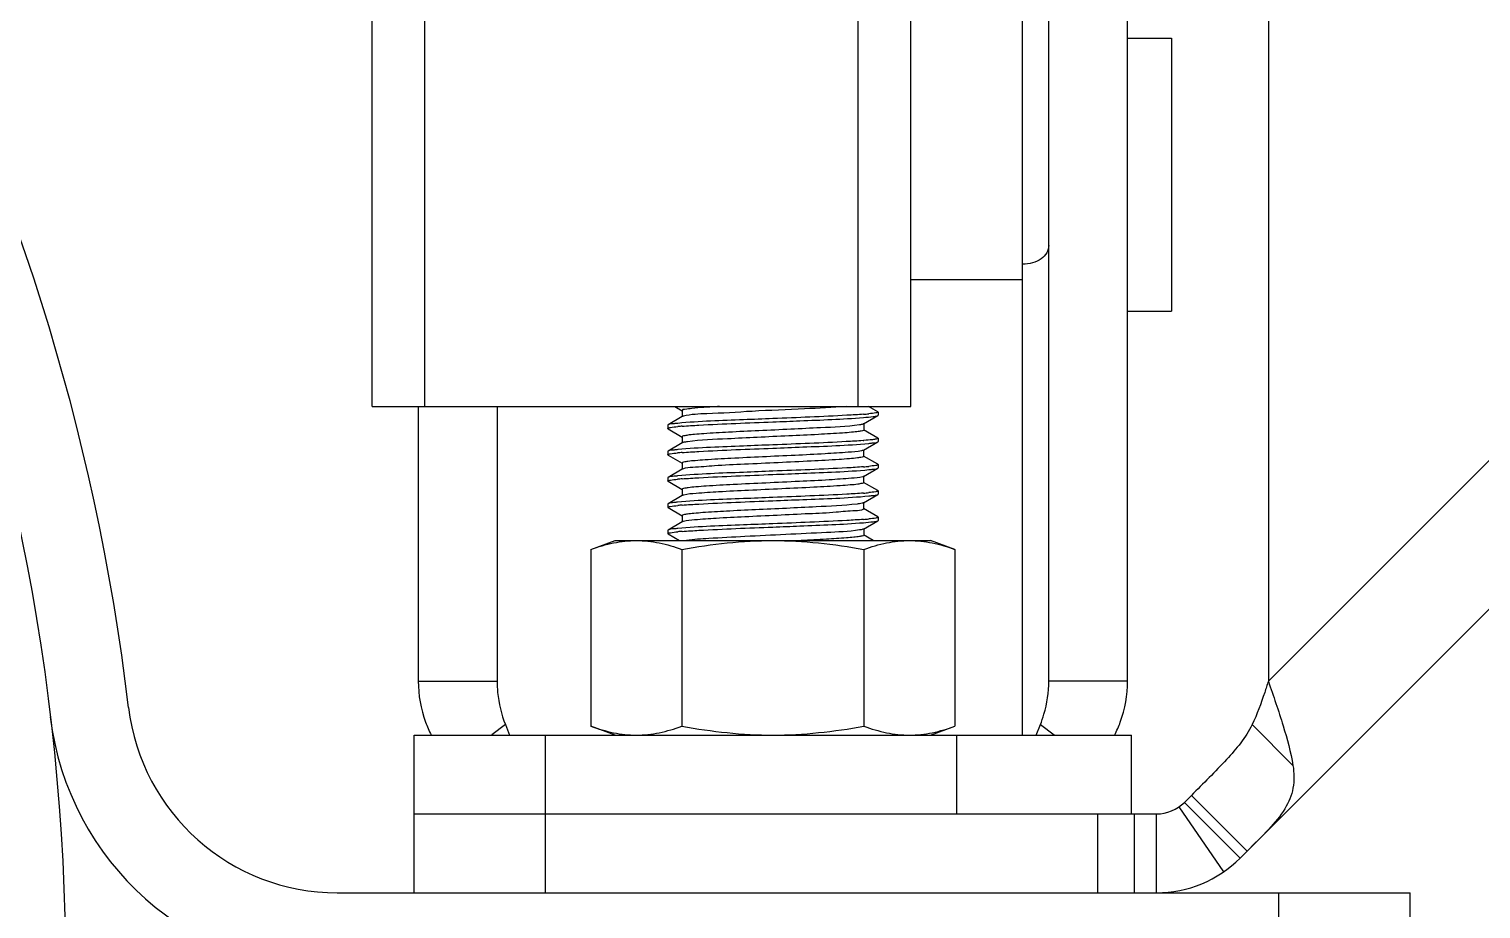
# Model space of a CAD drawing. Extents: x 27938 to 1507990, y 110129 to 923079.
# Drawn here: x 457984 to 458968, y 365399 to 365994 of the extents above; entities that cross this region are included whole.
import ezdxf

# ---------------------------------------------------------------- set-up
doc = ezdxf.new("R2010")
doc.units = 0
doc.header["$LTSCALE"] = 1000
doc.header["$MEASUREMENT"] = 0

msp = doc.modelspace()

# ---------------------------------------------------------------- linework, layer by layer
at = {"linetype": 'Continuous'}
for p, q in [((458216.85, 365738.85), (458216.85, 368698.45)), ((458252.44, 365738.85), (458252.44, 368698.45)), ((458546.06, 365738.85), (458546.06, 368698.45)), ((458581.65, 365738.85), (458581.65, 368698.45)), ((458657.28, 365516.41), (458657.28, 366536.96)), ((458675.07, 365552.93), (458675.07, 366087.21)), ((458728.46, 365552.93), (458728.46, 366087.21)), ((458823.77, 366087.21), (458823.77, 365552.88)), ((458728.46, 365988.21), (458758.25, 365988.21)), ((458823.77, 365552.88), (459252.04, 365981.15)), ((459302.37, 365930.82), (458804.65, 365433.1)), ((458581.65, 365824.74), (458657.28, 365824.74)), ((458728.46, 365803.28), (458758.25, 365803.28)), ((458216.85, 365738.85), (458581.65, 365738.85)), ((458247.99, 365738.85), (458247.99, 365552.93)), ((458301.38, 365738.85), (458301.38, 365552.93)), ((458421.87, 365738.85), (458426.87, 365735.95)), ((458426.68, 365736.18), (458426.68, 365731.73)), ((458559.24, 365735.26), (458553.04, 365738.85)), ((458559.24, 365735.26), (458559.41, 365735.07)), ((458559.41, 365735.07), (458559.41, 365732.84)), ((458417.22, 365726.36), (458417.05, 365726.17)), ((458417.05, 365726.17), (458417.05, 365723.95)), ((458417.22, 365723.75), (458417.05, 365723.95)), ((458426.87, 365731.96), (458417.22, 365726.36)), ((458549.58, 365727.06), (458559.24, 365732.65)), ((458549.77, 365727.28), (458549.77, 365722.83)), ((458559.24, 365732.65), (458559.41, 365732.84)), ((458417.22, 365723.75), (458426.87, 365718.16)), ((458426.87, 365714.16), (458417.22, 365708.57)), ((458426.68, 365718.38), (458426.68, 365713.94)), ((458559.24, 365717.47), (458549.58, 365723.06)), ((458549.58, 365709.26), (458559.24, 365714.85)), ((458559.24, 365717.47), (458559.41, 365717.27)), ((458559.24, 365714.85), (458559.41, 365715.05)), ((458559.41, 365717.27), (458559.41, 365715.05)), ((458417.22, 365708.57), (458417.05, 365708.38)), ((458417.05, 365708.38), (458417.05, 365706.15)), ((458417.22, 365705.96), (458417.05, 365706.15)), ((458417.22, 365705.96), (458426.87, 365700.36)), ((458559.24, 365699.67), (458549.58, 365705.26)), ((458549.77, 365705.04), (458549.77, 365709.49)), ((458426.87, 365696.37), (458417.22, 365690.78)), ((458426.68, 365700.59), (458426.68, 365696.14)), ((458427.09, 365696.47), (458426.87, 365696.37)), ((458549.58, 365691.47), (458559.24, 365697.06)), ((458559.24, 365699.67), (458559.41, 365699.48)), ((458559.24, 365697.06), (458559.41, 365697.25)), ((458559.41, 365699.48), (458559.41, 365697.25)), ((458417.22, 365690.78), (458417.05, 365690.58)), ((458417.05, 365690.58), (458417.05, 365688.36)), ((458417.22, 365688.16), (458417.05, 365688.36)), ((458417.22, 365688.16), (458426.87, 365682.57)), ((458559.24, 365681.88), (458549.58, 365687.47)), ((458549.77, 365687.24), (458549.77, 365691.69)), ((458426.87, 365678.57), (458417.22, 365672.98)), ((458426.68, 365682.79), (458426.68, 365678.35)), ((458549.58, 365673.67), (458559.24, 365679.26)), ((458559.24, 365681.88), (458559.41, 365681.68)), ((458559.24, 365679.26), (458559.41, 365679.46)), ((458559.41, 365681.68), (458559.41, 365679.46)), ((458417.22, 365672.98), (458417.05, 365672.79)), ((458417.05, 365672.79), (458417.05, 365670.56)), ((458417.22, 365670.37), (458417.05, 365670.56)), ((458417.22, 365670.37), (458426.87, 365664.77)), ((458426.68, 365665), (458426.68, 365660.55)), ((458549.58, 365673.67), (458549.31, 365673.55)), ((458559.24, 365664.08), (458549.58, 365669.67)), ((458549.77, 365669.45), (458549.77, 365673.9)), ((458417.22, 365655.19), (458417.05, 365654.99)), ((458417.05, 365654.99), (458417.05, 365652.77)), ((458426.87, 365660.78), (458417.22, 365655.19)), ((458549.58, 365655.88), (458559.24, 365661.47)), ((458549.77, 365656.1), (458549.77, 365651.65)), ((458559.24, 365664.08), (458559.41, 365663.89)), ((458559.24, 365661.47), (458559.41, 365661.66)), ((458559.41, 365663.89), (458559.41, 365661.66)), ((458364.94, 365642.08), (458381.46, 365648.09)), ((458381.46, 365648.09), (458595, 365648.09)), ((458417.22, 365652.57), (458417.05, 365652.77)), ((458417.22, 365652.57), (458424.95, 365648.09)), ((458556.12, 365648.09), (458549.58, 365651.88)), ((458611.51, 365642.08), (458595, 365648.09)), ((458364.94, 365642.08), (458364.94, 365522.42)), ((458426.58, 365642.08), (458426.58, 365522.42)), ((458549.87, 365642.08), (458549.87, 365522.42)), ((458611.51, 365642.08), (458611.51, 365522.42)), ((458247.99, 365552.93), (458301.38, 365552.93)), ((458728.46, 365552.93), (458675.07, 365552.93)), ((458307.06, 365523.5), (458297.8, 365516.46)), ((458307.06, 365523.5), (458309.9, 365516.41)), ((458381.46, 365516.41), (458364.94, 365522.42)), ((458595, 365516.41), (458611.51, 365522.42)), ((458666.55, 365516.41), (458669.4, 365523.5)), ((458669.4, 365523.5), (458678.66, 365516.46)), ((458812.77, 365523.45), (458840.42, 365495.81)), ((458245.32, 365516.41), (458731.13, 365516.41)), ((458245.32, 365409.64), (458245.32, 365516.41)), ((458334.29, 365463.03), (458334.29, 365516.41)), ((458612.79, 365463.03), (458612.79, 365516.41)), ((458731.13, 365463.03), (458731.13, 365516.41)), ((458771.65, 365475.6), (458766.9, 365470.84)), ((458804.65, 365433.1), (458766.9, 365470.84)), ((458809.4, 365437.85), (458771.65, 365475.6)), ((458245.32, 365463.03), (458748.03, 365463.03)), ((458334.29, 365409.64), (458334.29, 365463.03)), ((458708.35, 365409.64), (458708.35, 365463.03)), ((458733.09, 365409.64), (458733.09, 365463.03)), ((458748.03, 365409.64), (458748.03, 365463.03)), ((458763.15, 365467.72), (458793.39, 365423.73)), ((458193.17, 365409.64), (458919.75, 365409.64)), ((458830.78, 365302.87), (458830.78, 365409.64)), ((458919.75, 365302.87), (458919.75, 365409.64))]:
    msp.add_line(p, q, dxfattribs=at)
msp.add_line((458758.25, 365988.21), (458758.25, 365803.28))
msp.add_circle((456557.47, 365356.26), 1451.62, dxfattribs=at)
for centre, radius, start, end in [((456557.47, 365356.26), 1505.01, 6.82415, 173.17585), ((458534.84, 365924.34), 191.34, 274.44401, 275.50896), ((458442.66, 365522.21), 203.86, 94.45812, 95.31469), ((458429.35, 365725.66), 6.79, 105.09314, 106.14114), ((458528.29, 365987.11), 272.18, 274.42341, 274.54966), ((458442.42, 365507.28), 200.98, 94.45697, 95.35574), ((458534.82, 365888.98), 191.58, 274.44141, 275.50783), ((458442.39, 365489.82), 200.64, 94.45612, 95.36224), ((458534.74, 365872.18), 192.58, 274.44667, 275.48819), ((458442.56, 365469.96), 202.71, 94.45704, 95.331), ((458429.35, 365654.48), 6.79, 105.09314, 106.14114), ((458534.84, 365853.16), 191.34, 274.44401, 275.50896), ((458442.66, 365451.03), 203.86, 94.45812, 95.31469), ((458193.17, 365552), 195.74, 186.82415, 270), ((458193.17, 365552), 142.36, 186.82415, 270), ((458748.03, 365489.72), 26.69, 270, 315), ((458748.03, 365489.72), 80.08, 270, 315)]:
    msp.add_arc(centre, radius, start, end, dxfattribs=at)
for points, knots in [([(458675.07, 365847.69), (458675.07, 365846.02), (458673.99, 365842.44), (458669.84, 365838.34), (458664.02, 365835.7), (458659.57, 365835.11), (458657.28, 365835.11)], [0, 0, 0, 0, 0.209483, 0.444656, 0.71201, 1, 1, 1, 1]), ([(458452.03, 365738.85), (458448.49, 365738.65), (458442.45, 365738.2), (458433.98, 365737.79), (458430.09, 365736.85), (458426.68, 365736.79), (458426.68, 365736.18)], [0, 0, 0, 0, 0.415981, 0.731164, 0.928613, 1, 1, 1, 1]), ([(458538, 365738.85), (458528.59, 365738.11), (458507.35, 365737.01), (458475.78, 365735.8), (458448.53, 365733.85), (458432.73, 365733.61), (458427.58, 365732.22)], [0, 0, 0, 0, 0.256105, 0.576785, 0.855532, 1, 1, 1, 1]), ([(458558.77, 365734.69), (458558.48, 365734.6), (458556.65, 365734.21), (458554.78, 365734.03), (458553.21, 365733.88)], [0, 0, 0, 0, 0.157623, 1, 1, 1, 1]), ([(458559.41, 365735.07), (458559.41, 365734.98), (458559.16, 365734.8), (458558.93, 365734.74), (458558.77, 365734.69)], [0, 0, 0, 0, 0.324871, 1, 1, 1, 1]), ([(458417.05, 365723.95), (458417.05, 365724.05), (458417.39, 365724.25), (458417.66, 365724.32), (458417.87, 365724.38)], [0, 0, 0, 0, 0.313847, 1, 1, 1, 1]), ([(458423.73, 365727.41), (458422.9, 365727.33), (458420.75, 365727.03), (458418.4, 365727.05), (458417.22, 365726.36)], [0, 0, 0, 0, 0.37952, 1, 1, 1, 1]), ([(458417.87, 365724.38), (458418.19, 365724.46), (458420.14, 365724.84), (458422.12, 365725.03), (458423.78, 365725.19)], [0, 0, 0, 0, 0.163234, 1, 1, 1, 1]), ([(458488.23, 365730.62), (458481.59, 365730.35), (458460.09, 365729.44), (458438.55, 365728.8), (458423.73, 365727.41)], [0, 0, 0, 0, 0.308576, 1, 1, 1, 1]), ([(458546.84, 365726.4), (458538.14, 365725.09), (458522.58, 365724.57), (458499.89, 365723.33), (458479.1, 365722.43), (458459.5, 365721.47), (458444.87, 365720.68), (458435.78, 365719.94), (458430.88, 365719.53), (458428.56, 365719), (458426.68, 365718.75), (458426.68, 365718.38)], [0, 0, 0, 0, 0.218787, 0.386207, 0.566108, 0.736243, 0.875583, 0.928118, 0.966979, 0.991, 1, 1, 1, 1]), ([(458426.81, 365725.45), (458430.58, 365725.74), (458451.04, 365726.98), (458471.53, 365727.73), (458488.23, 365728.39)], [0, 0, 0, 0, 0.184575, 1, 1, 1, 1]), ([(458427.46, 365732.18), (458427.35, 365732.15), (458427.15, 365732.09), (458426.95, 365732), (458426.87, 365731.96)], [0, 0, 0, 0, 0.572041, 1, 1, 1, 1]), ([(458549.67, 365733.57), (458545.9, 365733.27), (458525.43, 365732.03), (458504.94, 365731.28), (458488.23, 365730.62)], [0, 0, 0, 0, 0.184436, 1, 1, 1, 1]), ([(458488.23, 365728.39), (458494.32, 365728.64), (458514.77, 365729.48), (458535.24, 365730.21), (458549.57, 365731.34)], [0, 0, 0, 0, 0.297863, 1, 1, 1, 1]), ([(458549.58, 365727.06), (458549.46, 365726.99), (458548.57, 365726.66), (458547.63, 365726.52), (458546.84, 365726.4)], [0, 0, 0, 0, 0.147905, 1, 1, 1, 1]), ([(458549.57, 365731.34), (458551.79, 365731.51), (458554.94, 365731.95), (458558.35, 365732.13), (458559.24, 365732.65)], [0, 0, 0, 0, 0.683734, 1, 1, 1, 1]), ([(458430.39, 365714.92), (458429.96, 365714.87), (458428.79, 365714.67), (458427.54, 365714.55), (458426.87, 365714.16)], [0, 0, 0, 0, 0.360643, 1, 1, 1, 1]), ([(458549.77, 365722.83), (458549.77, 365722.48), (458547.95, 365722.22), (458545.68, 365721.71), (458540.91, 365721.29), (458532.05, 365720.57), (458517.73, 365719.78), (458498.5, 365718.84), (458477.96, 365717.94), (458455.13, 365716.74), (458439.35, 365716.13), (458430.39, 365714.92)], [0, 0, 0, 0, 0.00884, 0.032379, 0.070466, 0.122006, 0.258971, 0.426878, 0.605536, 0.773444, 1, 1, 1, 1]), ([(458549.28, 365715.74), (458545.5, 365715.45), (458525.16, 365714.23), (458504.8, 365713.48), (458488.23, 365712.82)], [0, 0, 0, 0, 0.18595, 1, 1, 1, 1]), ([(458556.99, 365716.53), (458556.54, 365716.46), (458554.18, 365716.15), (458551.8, 365715.94), (458549.88, 365715.79)], [0, 0, 0, 0, 0.190828, 1, 1, 1, 1]), ([(458553.21, 365713.86), (458553.98, 365713.93), (458555.97, 365714.22), (458558.14, 365714.22), (458559.24, 365714.85)], [0, 0, 0, 0, 0.377935, 1, 1, 1, 1]), ([(458559.41, 365717.27), (458559.41, 365717.19), (458558.59, 365716.6), (458557.76, 365716.65), (458556.99, 365716.53)], [0, 0, 0, 0, 0.093121, 1, 1, 1, 1]), ([(458417.05, 365706.15), (458417.05, 365706.24), (458417.34, 365706.44), (458417.58, 365706.5), (458417.77, 365706.55)], [0, 0, 0, 0, 0.318631, 1, 1, 1, 1]), ([(458423.78, 365709.62), (458422.94, 365709.54), (458420.77, 365709.23), (458418.41, 365709.26), (458417.22, 365708.57)], [0, 0, 0, 0, 0.379704, 1, 1, 1, 1]), ([(458417.77, 365706.55), (458418.07, 365706.64), (458420.02, 365707.04), (458422, 365707.22), (458423.66, 365707.38)], [0, 0, 0, 0, 0.159226, 1, 1, 1, 1]), ([(458488.23, 365712.82), (458481.6, 365712.56), (458460.11, 365711.65), (458438.59, 365711.01), (458423.78, 365709.62)], [0, 0, 0, 0, 0.308379, 1, 1, 1, 1]), ([(458548.12, 365708.83), (458545.17, 365708.24), (458536.93, 365707.62), (458522, 365706.62), (458502.64, 365705.7), (458481.38, 365704.73), (458461.08, 365703.76), (458445.8, 365702.95), (458436.27, 365702.19), (458431.11, 365701.77), (458428.67, 365701.22), (458426.68, 365700.97), (458426.68, 365700.59)], [0, 0, 0, 0, 0.074051, 0.202548, 0.368862, 0.551322, 0.726125, 0.870472, 0.925123, 0.96561, 0.990669, 1, 1, 1, 1]), ([(458426.8, 365707.65), (458430.57, 365707.95), (458451.04, 365709.19), (458471.52, 365709.93), (458488.23, 365710.6)], [0, 0, 0, 0, 0.184524, 1, 1, 1, 1]), ([(458549.77, 365705.04), (458549.77, 365704.63), (458547.62, 365704.4), (458545, 365703.8), (458539.42, 365703.38), (458529.22, 365702.59), (458512.98, 365701.75), (458491.64, 365700.75), (458469.79, 365699.7), (458450.47, 365698.89), (458436.68, 365697.58), (458429.28, 365697.34), (458427.09, 365696.47)], [0, 0, 0, 0, 0.009911, 0.036684, 0.079861, 0.138026, 0.290611, 0.473012, 0.659513, 0.823824, 0.942824, 1, 1, 1, 1]), ([(458488.23, 365710.6), (458494.96, 365710.87), (458516.62, 365711.8), (458538.33, 365712.41), (458553.21, 365713.86)], [0, 0, 0, 0, 0.310578, 1, 1, 1, 1]), ([(458549.58, 365709.26), (458549.41, 365709.16), (458548.92, 365709), (458548.42, 365708.89), (458548.12, 365708.83)], [0, 0, 0, 0, 0.388593, 1, 1, 1, 1]), ([(458488.23, 365695.03), (458481.58, 365694.76), (458460.05, 365693.85), (458438.49, 365693.21), (458423.66, 365691.81)], [0, 0, 0, 0, 0.308852, 1, 1, 1, 1]), ([(458549.66, 365697.98), (458545.89, 365697.68), (458525.42, 365696.44), (458504.93, 365695.69), (458488.23, 365695.03)], [0, 0, 0, 0, 0.184477, 1, 1, 1, 1]), ([(458488.23, 365692.8), (458494.95, 365693.07), (458516.59, 365694), (458538.28, 365694.61), (458553.16, 365696.06)], [0, 0, 0, 0, 0.310323, 1, 1, 1, 1]), ([(458553.16, 365696.06), (458553.93, 365696.13), (458555.94, 365696.42), (458558.13, 365696.42), (458559.24, 365697.06)], [0, 0, 0, 0, 0.378132, 1, 1, 1, 1]), ([(458558.74, 365699.09), (458558.45, 365699.01), (458556.63, 365698.62), (458554.77, 365698.44), (458553.21, 365698.29)], [0, 0, 0, 0, 0.159145, 1, 1, 1, 1]), ([(458559.41, 365699.48), (458559.41, 365699.39), (458559.14, 365699.2), (458558.91, 365699.14), (458558.74, 365699.09)], [0, 0, 0, 0, 0.322656, 1, 1, 1, 1]), ([(458417.05, 365688.36), (458417.05, 365688.46), (458417.38, 365688.66), (458417.65, 365688.73), (458417.85, 365688.78)], [0, 0, 0, 0, 0.315061, 1, 1, 1, 1]), ([(458423.66, 365691.81), (458422.84, 365691.73), (458420.71, 365691.43), (458418.38, 365691.45), (458417.22, 365690.78)], [0, 0, 0, 0, 0.37931, 1, 1, 1, 1]), ([(458417.85, 365688.78), (458418.16, 365688.86), (458420.07, 365689.24), (458422.02, 365689.43), (458423.64, 365689.58)], [0, 0, 0, 0, 0.163145, 1, 1, 1, 1]), ([(458549.04, 365691.25), (458546.57, 365690.52), (458538.91, 365690.07), (458524.68, 365688.92), (458505.34, 365688.05), (458483.67, 365687.03), (458462.67, 365686.05), (458446.75, 365685.22), (458436.78, 365684.43), (458431.34, 365684.01), (458428.78, 365683.43), (458426.68, 365683.19), (458426.68, 365682.79)], [0, 0, 0, 0, 0.062951, 0.18524, 0.350271, 0.535399, 0.715185, 0.864922, 0.92187, 0.964113, 0.990297, 1, 1, 1, 1]), ([(458426.8, 365689.86), (458430.57, 365690.15), (458451.04, 365691.39), (458471.52, 365692.14), (458488.23, 365692.8)], [0, 0, 0, 0, 0.18453, 1, 1, 1, 1]), ([(458549.77, 365687.24), (458549.77, 365686.86), (458547.73, 365686.61), (458545.23, 365686.04), (458539.93, 365685.62), (458530.18, 365684.85), (458514.58, 365684.03), (458493.93, 365683.05), (458472.46, 365682.06), (458453.1, 365681.16), (458438.49, 365680.1), (458430.55, 365679.54), (458427.83, 365678.9)], [0, 0, 0, 0, 0.00951, 0.035123, 0.076469, 0.132247, 0.279239, 0.456494, 0.640275, 0.805971, 0.931424, 1, 1, 1, 1]), ([(458549.58, 365691.47), (458549.51, 365691.42), (458549.33, 365691.35), (458549.14, 365691.28), (458549.04, 365691.25)], [0, 0, 0, 0, 0.430479, 1, 1, 1, 1]), ([(458488.23, 365677.23), (458481.57, 365676.97), (458460.04, 365676.05), (458438.47, 365675.42), (458423.64, 365674.01)], [0, 0, 0, 0, 0.308927, 1, 1, 1, 1]), ([(458426.81, 365672.06), (458430.58, 365672.36), (458451.04, 365673.6), (458471.53, 365674.35), (458488.23, 365675.01)], [0, 0, 0, 0, 0.184554, 1, 1, 1, 1]), ([(458427.83, 365678.9), (458427.64, 365678.85), (458427.31, 365678.76), (458426.99, 365678.64), (458426.87, 365678.57)], [0, 0, 0, 0, 0.59312, 1, 1, 1, 1]), ([(458549.67, 365680.18), (458545.9, 365679.89), (458525.43, 365678.65), (458504.94, 365677.9), (458488.23, 365677.23)], [0, 0, 0, 0, 0.184455, 1, 1, 1, 1]), ([(458488.23, 365675.01), (458494.96, 365675.28), (458516.62, 365676.21), (458538.33, 365676.82), (458553.21, 365678.27)], [0, 0, 0, 0, 0.310595, 1, 1, 1, 1]), ([(458558.72, 365681.29), (458558.44, 365681.21), (458556.6, 365680.82), (458554.73, 365680.64), (458553.16, 365680.49)], [0, 0, 0, 0, 0.159397, 1, 1, 1, 1]), ([(458553.21, 365678.27), (458553.98, 365678.34), (458555.97, 365678.63), (458558.14, 365678.63), (458559.24, 365679.26)], [0, 0, 0, 0, 0.377931, 1, 1, 1, 1]), ([(458559.41, 365681.68), (458559.41, 365681.6), (458559.14, 365681.41), (458558.9, 365681.34), (458558.72, 365681.29)], [0, 0, 0, 0, 0.322005, 1, 1, 1, 1]), ([(458417.05, 365670.56), (458417.05, 365670.65), (458417.34, 365670.85), (458417.59, 365670.92), (458417.78, 365670.97)], [0, 0, 0, 0, 0.317967, 1, 1, 1, 1]), ([(458423.64, 365674.01), (458422.82, 365673.94), (458420.7, 365673.64), (458418.38, 365673.66), (458417.22, 365672.98)], [0, 0, 0, 0, 0.379296, 1, 1, 1, 1]), ([(458417.78, 365670.97), (458418.09, 365671.05), (458420.06, 365671.45), (458422.05, 365671.64), (458423.73, 365671.8)], [0, 0, 0, 0, 0.159617, 1, 1, 1, 1]), ([(458545.2, 365672.8), (458535.99, 365671.68), (458520.03, 365671.01), (458497.09, 365669.83), (458476.82, 365668.94), (458457.94, 365668.01), (458443.95, 365667.23), (458435.3, 365666.52), (458430.66, 365666.11), (458428.44, 365665.61), (458426.68, 365665.34), (458426.68, 365665)], [0, 0, 0, 0, 0.234088, 0.402448, 0.579889, 0.745639, 0.880314, 0.930897, 0.968237, 0.991317, 1, 1, 1, 1]), ([(458549.59, 365669.23), (458547.94, 365668.25), (458541.36, 365668.3), (458529.35, 365666.81), (458511.59, 365666.16), (458491, 365665.11), (458470, 365664.15), (458451.34, 365663.27), (458437.52, 365662.21), (458430.06, 365661.71), (458427.58, 365661.04)], [0, 0, 0, 0, 0.046973, 0.152409, 0.303029, 0.479455, 0.658932, 0.818305, 0.937036, 1, 1, 1, 1]), ([(458549.31, 365673.55), (458549.1, 365673.47), (458547.75, 365673.11), (458546.37, 365672.94), (458545.2, 365672.8)], [0, 0, 0, 0, 0.158312, 1, 1, 1, 1]), ([(458549.77, 365669.45), (458549.77, 365669.41), (458549.72, 365669.31), (458549.64, 365669.26), (458549.59, 365669.23)], [0, 0, 0, 0, 0.402304, 1, 1, 1, 1]), ([(458423.73, 365656.23), (458422.9, 365656.15), (458420.75, 365655.85), (458418.4, 365655.87), (458417.22, 365655.19)], [0, 0, 0, 0, 0.37952, 1, 1, 1, 1]), ([(458488.23, 365659.44), (458481.59, 365659.17), (458460.09, 365658.26), (458438.55, 365657.62), (458423.73, 365656.23)], [0, 0, 0, 0, 0.308576, 1, 1, 1, 1]), ([(458426.81, 365654.27), (458430.58, 365654.56), (458451.04, 365655.8), (458471.53, 365656.55), (458488.23, 365657.21)], [0, 0, 0, 0, 0.184575, 1, 1, 1, 1]), ([(458427.46, 365661), (458427.35, 365660.97), (458427.15, 365660.91), (458426.95, 365660.82), (458426.87, 365660.78)], [0, 0, 0, 0, 0.572041, 1, 1, 1, 1]), ([(458546.84, 365655.22), (458539.47, 365654.11), (458513.55, 365652.96), (458479.53, 365651.33), (458447.91, 365649.64), (458434.68, 365648.84), (458429.7, 365648.1)], [0, 0, 0, 0, 0.190457, 0.661719, 0.871239, 1, 1, 1, 1]), ([(458549.67, 365662.39), (458545.9, 365662.09), (458525.43, 365660.85), (458504.94, 365660.1), (458488.23, 365659.44)], [0, 0, 0, 0, 0.184436, 1, 1, 1, 1]), ([(458488.23, 365657.21), (458494.32, 365657.46), (458514.77, 365658.3), (458535.24, 365659.03), (458549.57, 365660.16)], [0, 0, 0, 0, 0.297863, 1, 1, 1, 1]), ([(458549.58, 365655.88), (458549.46, 365655.81), (458548.57, 365655.48), (458547.63, 365655.34), (458546.84, 365655.22)], [0, 0, 0, 0, 0.147905, 1, 1, 1, 1]), ([(458549.57, 365660.16), (458551.79, 365660.33), (458554.94, 365660.77), (458558.35, 365660.95), (458559.24, 365661.47)], [0, 0, 0, 0, 0.683734, 1, 1, 1, 1]), ([(458558.77, 365663.51), (458558.48, 365663.42), (458556.65, 365663.03), (458554.78, 365662.85), (458553.21, 365662.7)], [0, 0, 0, 0, 0.157623, 1, 1, 1, 1]), ([(458559.41, 365663.89), (458559.41, 365663.8), (458559.16, 365663.62), (458558.93, 365663.56), (458558.77, 365663.51)], [0, 0, 0, 0, 0.324871, 1, 1, 1, 1]), ([(458364.94, 365642.08), (458369.94, 365643.9), (458380.04, 365646.94), (458390.57, 365648.09), (458395.76, 365648.09)], [0, 0, 0, 0, 0.506411, 1, 1, 1, 1]), ([(458395.76, 365648.09), (458400.95, 365648.09), (458411.48, 365646.94), (458421.58, 365643.9), (458426.58, 365642.08)], [0, 0, 0, 0, 0.493589, 1, 1, 1, 1]), ([(458417.05, 365652.77), (458417.05, 365652.87), (458417.39, 365653.07), (458417.66, 365653.14), (458417.87, 365653.2)], [0, 0, 0, 0, 0.313847, 1, 1, 1, 1]), ([(458417.87, 365653.2), (458418.19, 365653.28), (458420.14, 365653.66), (458422.12, 365653.85), (458423.78, 365654.01)], [0, 0, 0, 0, 0.163234, 1, 1, 1, 1]), ([(458549.77, 365651.65), (458549.77, 365651.36), (458548.32, 365651.07), (458546.44, 365650.66), (458542.56, 365650.26), (458535.23, 365649.62), (458523.21, 365648.89), (458512.98, 365648.37), (458507.26, 365648.1)], [0, 0, 0, 0, 0.020558, 0.074229, 0.161254, 0.279605, 0.598487, 1, 1, 1, 1]), ([(458549.87, 365642.08), (458554.87, 365643.9), (458564.97, 365646.94), (458575.51, 365648.09), (458580.69, 365648.09)], [0, 0, 0, 0, 0.506411, 1, 1, 1, 1]), ([(458580.69, 365648.09), (458585.88, 365648.09), (458596.41, 365646.94), (458606.51, 365643.9), (458611.51, 365642.08)], [0, 0, 0, 0, 0.493589, 1, 1, 1, 1]), ([(458247.99, 365552.93), (458247.99, 365543.55), (458250.33, 365530.84), (458255.32, 365519.3), (458256.74, 365516.45)], [0, 0, 0, 0, 0.746457, 1, 1, 1, 1]), ([(458301.38, 365552.93), (458301.38, 365550.38), (458301.87, 365540.36), (458304.32, 365530.46), (458307.06, 365523.5)], [0, 0, 0, 0, 0.253697, 1, 1, 1, 1]), ([(458669.4, 365523.5), (458670.3, 365525.8), (458673.57, 365535.27), (458675.07, 365545.37), (458675.07, 365552.93)], [0, 0, 0, 0, 0.246008, 1, 1, 1, 1]), ([(458719.72, 365516.45), (458721.14, 365519.3), (458726.13, 365530.84), (458728.46, 365543.55), (458728.46, 365552.93)], [0, 0, 0, 0, 0.253543, 1, 1, 1, 1]), ([(458823.77, 365552.88), (458822.95, 365550.34), (458819.73, 365540.38), (458816.17, 365530.48), (458812.77, 365523.45)], [0, 0, 0, 0, 0.255061, 1, 1, 1, 1]), ([(458823.77, 365552.88), (458827.22, 365542.85), (458833.65, 365524.11), (458838.92, 365504.91), (458840.42, 365495.81)], [0, 0, 0, 0, 0.53484, 1, 1, 1, 1]), ([(458364.94, 365522.42), (458369.94, 365520.6), (458380.04, 365517.57), (458390.57, 365516.41), (458395.76, 365516.41)], [0, 0, 0, 0, 0.506411, 1, 1, 1, 1]), ([(458395.76, 365516.41), (458400.95, 365516.41), (458411.48, 365517.57), (458421.58, 365520.6), (458426.58, 365522.42)], [0, 0, 0, 0, 0.493589, 1, 1, 1, 1]), ([(458549.87, 365522.42), (458554.87, 365520.6), (458564.97, 365517.57), (458575.51, 365516.41), (458580.69, 365516.41)], [0, 0, 0, 0, 0.506411, 1, 1, 1, 1]), ([(458580.69, 365516.41), (458585.88, 365516.41), (458596.41, 365517.57), (458606.51, 365520.6), (458611.51, 365522.42)], [0, 0, 0, 0, 0.493589, 1, 1, 1, 1]), ([(458812.77, 365523.45), (458808.54, 365514.69), (458794.67, 365498.28), (458779.68, 365483.62), (458771.65, 365475.6)], [0, 0, 0, 0, 0.46168, 1, 1, 1, 1]), ([(458840.42, 365495.81), (458841.24, 365490.78), (458841.55, 365480.4), (458835.24, 365465.3), (458823.46, 365451.76), (458814.33, 365442.77), (458809.4, 365437.85)], [0, 0, 0, 0, 0.222359, 0.440545, 0.696247, 1, 1, 1, 1])]:
    msp.add_open_spline(points, degree=3, knots=knots, dxfattribs=at)
for points in [[(458426.58, 365642.08), (458446.89, 365645.78), (458467.58, 365648.09), (458488.23, 365648.09)], [(458488.23, 365648.09), (458508.87, 365648.09), (458529.56, 365645.78), (458549.87, 365642.08)], [(458426.58, 365522.42), (458446.89, 365518.73), (458467.58, 365516.41), (458488.23, 365516.41)], [(458488.23, 365516.41), (458508.87, 365516.41), (458529.56, 365518.73), (458549.87, 365522.42)]]:
    msp.add_open_spline(points, degree=3, dxfattribs=at)

doc.saveas('drawing.dxf')
